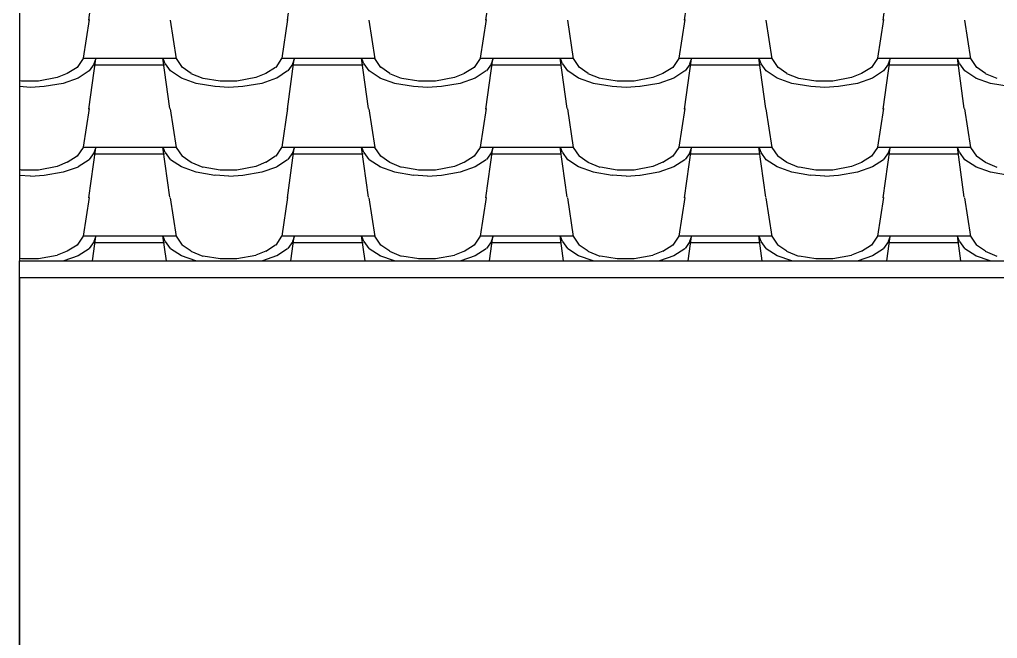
# Model space of a CAD drawing. Header units: millimetres. Extents: x 16028 to 40290, y -14212 to -8511.
# Drawn here: x 17046 to 18359, y -12498 to -11668 of the extents above; entities that cross this region are included whole.
import ezdxf

# ---------------------------------------------------------------- set-up
doc = ezdxf.new("R2010")
doc.units = ezdxf.units.MM
doc.layers.add('A-ALV-___-___-EXI', color=250, linetype='Continuous', lineweight=35)
doc.layers.add('A-COB-___-___-EXI', color=250, linetype='Continuous', lineweight=25)

msp = doc.modelspace()

# ---------------------------------------------------------------- linework, layer by layer
at = {"layer": 'A-ALV-___-___-EXI'}
msp.add_lwpolyline([(19545.8, -12016.4), (19545.8, -13936.4), (17045.8, -13936.4), (17045.8, -12014.1)], dxfattribs=at)
at = {"layer": 'A-COB-___-___-EXI', "linetype": 'Continuous'}
for p, q in [((17147.7, -11601.2), (17138.4, -11668.6)), ((17414.4, -11601.2), (17405.1, -11668.6)), ((17681.1, -11601.2), (17671.8, -11668.6)), ((17947.9, -11601.2), (17938.5, -11668.5)), ((18214.6, -11601.1), (18205.2, -11668.5)), ((17139.2, -11667.8), (17131.2, -11719.7)), ((17256.6, -11720.3), (17248.6, -11668.4)), ((17405.9, -11667.8), (17397.9, -11719.7)), ((17523.3, -11720.3), (17515.3, -11668.4)), ((17672.6, -11667.8), (17664.6, -11719.7)), ((17790, -11720.3), (17782, -11668.4)), ((17939.3, -11667.8), (17931.3, -11719.7)), ((18056.7, -11720.3), (18048.7, -11668.4)), ((18206, -11667.8), (18198, -11719.7)), ((18323.4, -11720.3), (18315.4, -11668.4)), ((17131.1, -11720), (17123.1, -11731.9)), ((17148.4, -11720), (17131.1, -11720)), ((17147.7, -11720.5), (17138.4, -11787.9)), ((17146.2, -11726.9), (17139.5, -11736.4)), ((17148.3, -11720), (17145.6, -11727.1)), ((17247.7, -11786.9), (17238.4, -11719.5)), ((17241.6, -11726.9), (17238.9, -11719.8)), ((17256.4, -11720), (17239.1, -11720)), ((17248.6, -11736.5), (17241.9, -11726.9)), ((17264.5, -11731.9), (17256.5, -11720)), ((17397.8, -11720), (17389.8, -11731.9)), ((17415.1, -11720), (17397.8, -11720)), ((17414.4, -11720.5), (17405.1, -11787.8)), ((17412.9, -11726.9), (17406.2, -11736.4)), ((17415, -11720), (17412.3, -11727.1)), ((17514.4, -11786.9), (17505.1, -11719.5)), ((17508.3, -11726.9), (17505.6, -11719.8)), ((17523.1, -11720), (17505.8, -11720)), ((17515.3, -11736.5), (17508.6, -11726.9)), ((17531.2, -11731.9), (17523.2, -11720)), ((17664.5, -11720), (17656.5, -11731.9)), ((17681.8, -11720), (17664.5, -11720)), ((17681.1, -11720.4), (17671.8, -11787.8)), ((17679.6, -11726.9), (17672.9, -11736.4)), ((17681.7, -11720), (17679, -11727.1)), ((17781.2, -11786.9), (17771.8, -11719.5)), ((17775, -11726.9), (17772.3, -11719.8)), ((17789.8, -11720), (17772.5, -11720)), ((17782, -11736.5), (17775.3, -11726.9)), ((17797.9, -11731.9), (17789.9, -11720)), ((17931.2, -11720), (17923.2, -11731.9)), ((17948.5, -11720), (17931.2, -11720)), ((17947.9, -11720.4), (17938.5, -11787.8)), ((17946.3, -11726.9), (17939.6, -11736.4)), ((17948.4, -11720), (17945.7, -11727.1)), ((18047.9, -11786.9), (18038.5, -11719.5)), ((18041.7, -11727), (18039, -11719.8)), ((18056.5, -11720), (18039.2, -11720)), ((18048.7, -11736.5), (18042, -11726.9)), ((18064.6, -11731.9), (18056.6, -11720)), ((18197.9, -11720), (18189.9, -11731.9)), ((18215.2, -11720), (18197.9, -11720)), ((18214.6, -11720.4), (18205.2, -11787.8)), ((18212.9, -11726.9), (18206.3, -11736.4)), ((18215.1, -11720), (18212.4, -11727.1)), ((18314.6, -11787), (18305.3, -11719.6)), ((18308.4, -11727), (18305.7, -11719.8)), ((18323.2, -11720), (18305.9, -11720)), ((18315.4, -11736.5), (18308.7, -11727)), ((18331.3, -11731.9), (18323.3, -11720)), ((17109.8, -11740), (17096.4, -11745.4)), ((17123, -11731.9), (17109.7, -11740.2)), ((17139.2, -11736.7), (17124.5, -11746.2)), ((17263.3, -11746.2), (17248.6, -11736.7)), ((17276.2, -11740.2), (17264.2, -11731.8)), ((17292.2, -11747), (17276.2, -11740.4)), ((17376.5, -11740.1), (17363.1, -11745.4)), ((17389.7, -11731.9), (17376.4, -11740.2)), ((17405.9, -11736.7), (17391.2, -11746.2)), ((17530, -11746.2), (17515.3, -11736.7)), ((17542.9, -11740.2), (17530.9, -11731.8)), ((17558.9, -11747), (17542.9, -11740.4)), ((17643.2, -11740.1), (17629.8, -11745.4)), ((17656.4, -11731.9), (17643.1, -11740.2)), ((17672.6, -11736.7), (17657.9, -11746.2)), ((17796.7, -11746.2), (17782, -11736.7)), ((17809.6, -11740.2), (17797.6, -11731.8)), ((17825.6, -11747), (17809.6, -11740.4)), ((17909.9, -11740.1), (17896.5, -11745.4)), ((17923.1, -11731.9), (17909.8, -11740.2)), ((17939.3, -11736.7), (17924.6, -11746.2)), ((18063.4, -11746.2), (18048.7, -11736.7)), ((18076.3, -11740.2), (18064.3, -11731.8)), ((18092.3, -11747), (18076.3, -11740.4)), ((18176.6, -11740.1), (18163.2, -11745.4)), ((18189.8, -11731.9), (18176.5, -11740.2)), ((18206, -11736.7), (18191.3, -11746.2)), ((18330, -11746.2), (18315.4, -11736.7)), ((18343, -11740.2), (18331, -11731.8)), ((18359, -11746.9), (18343, -11740.4)), ((17048.5, -11750.3), (17045.8, -11749.9)), ((17071.1, -11750.4), (17048.4, -11750.4)), ((17096.4, -11745.6), (17071.1, -11750.4)), ((17104.5, -11753.3), (17079.1, -11757.5)), ((17124.4, -11746.3), (17104.4, -11753.4)), ((17283.1, -11753.3), (17263.1, -11746.2)), ((17308.2, -11757.6), (17282.9, -11753.4)), ((17315.2, -11750.3), (17292.6, -11746.7)), ((17337.8, -11750.4), (17315.1, -11750.4)), ((17363.1, -11745.6), (17337.8, -11750.4)), ((17371.2, -11753.3), (17345.8, -11757.5)), ((17391.1, -11746.3), (17371.1, -11753.4)), ((17549.8, -11753.3), (17529.8, -11746.2)), ((17574.9, -11757.6), (17549.6, -11753.4)), ((17581.9, -11750.3), (17559.3, -11746.7)), ((17604.5, -11750.4), (17581.8, -11750.4)), ((17629.8, -11745.6), (17604.5, -11750.4)), ((17637.8, -11753.3), (17612.5, -11757.5)), ((17657.8, -11746.3), (17637.8, -11753.4)), ((17816.5, -11753.3), (17796.5, -11746.2)), ((17841.6, -11757.6), (17816.3, -11753.4)), ((17848.6, -11750.3), (17826, -11746.7)), ((17871.2, -11750.4), (17848.5, -11750.4)), ((17896.5, -11745.6), (17871.2, -11750.4)), ((17904.5, -11753.3), (17879.2, -11757.5)), ((17924.5, -11746.3), (17904.5, -11753.4)), ((18083.2, -11753.3), (18063.2, -11746.2)), ((18108.4, -11757.6), (18083, -11753.4)), ((18115.3, -11750.3), (18092.6, -11746.7)), ((18137.9, -11750.4), (18115.2, -11750.4)), ((18163.2, -11745.6), (18137.9, -11750.4)), ((18171.2, -11753.3), (18145.9, -11757.5)), ((18191.2, -11746.3), (18171.2, -11753.4)), ((18349.9, -11753.3), (18329.9, -11746.2)), ((18375.1, -11757.6), (18349.7, -11753.4)), ((17060.4, -11758.7), (17045.8, -11757.7)), ((17079, -11757.6), (17060.4, -11758.8)), ((17327.1, -11758.7), (17308.4, -11757.5)), ((17345.7, -11757.6), (17327.1, -11758.8)), ((17593.8, -11758.7), (17575.1, -11757.5)), ((17612.4, -11757.6), (17593.8, -11758.8)), ((17860.5, -11758.7), (17841.8, -11757.5)), ((17879.1, -11757.6), (17860.5, -11758.8)), ((18127.2, -11758.7), (18108.5, -11757.5)), ((18145.8, -11757.6), (18127.2, -11758.8)), ((17139.2, -11787), (17131.2, -11838.9)), ((17256.6, -11839.6), (17248.6, -11787.7)), ((17405.9, -11787), (17397.9, -11838.9)), ((17523.3, -11839.6), (17515.3, -11787.7)), ((17672.6, -11787.1), (17664.6, -11838.9)), ((17790, -11839.6), (17782, -11787.7)), ((17939.3, -11787.1), (17931.3, -11838.9)), ((18056.7, -11839.6), (18048.7, -11787.7)), ((18206, -11787.1), (18198, -11839)), ((18323.4, -11839.6), (18315.4, -11787.7)), ((17131.1, -11839.2), (17123.1, -11851.2)), ((17148.4, -11839.3), (17131.1, -11839.3)), ((17147.7, -11839.7), (17138.4, -11907.1)), ((17146.2, -11846.1), (17139.5, -11855.7)), ((17148.3, -11839.3), (17145.6, -11846.4)), ((17247.7, -11906.2), (17238.4, -11838.8)), ((17241.6, -11846.2), (17238.9, -11839.1)), ((17256.4, -11839.3), (17239.1, -11839.3)), ((17248.6, -11855.7), (17241.9, -11846.2)), ((17264.5, -11851.2), (17256.5, -11839.3)), ((17397.8, -11839.2), (17389.8, -11851.2)), ((17415.1, -11839.3), (17397.8, -11839.3)), ((17414.4, -11839.7), (17405.1, -11907.1)), ((17412.9, -11846.1), (17406.2, -11855.7)), ((17415, -11839.3), (17412.3, -11846.4)), ((17514.4, -11906.2), (17505.1, -11838.8)), ((17508.3, -11846.2), (17505.6, -11839.1)), ((17523.1, -11839.3), (17505.8, -11839.3)), ((17515.3, -11855.7), (17508.6, -11846.2)), ((17531.2, -11851.2), (17523.2, -11839.3)), ((17664.5, -11839.2), (17656.5, -11851.2)), ((17681.8, -11839.3), (17664.5, -11839.3)), ((17681.1, -11839.7), (17671.8, -11907.1)), ((17679.6, -11846.2), (17672.9, -11855.7)), ((17681.7, -11839.3), (17679, -11846.4)), ((17781.2, -11906.2), (17771.8, -11838.8)), ((17775, -11846.2), (17772.3, -11839.1)), ((17789.8, -11839.3), (17772.5, -11839.3)), ((17782, -11855.8), (17775.3, -11846.2)), ((17797.9, -11851.2), (17789.9, -11839.3)), ((17931.2, -11839.2), (17923.2, -11851.2)), ((17948.5, -11839.3), (17931.2, -11839.3)), ((17947.9, -11839.7), (17938.5, -11907.1)), ((17946.3, -11846.2), (17939.6, -11855.7)), ((17948.4, -11839.3), (17945.7, -11846.4)), ((18047.9, -11906.2), (18038.5, -11838.8)), ((18041.7, -11846.2), (18039, -11839.1)), ((18056.5, -11839.3), (18039.2, -11839.3)), ((18048.7, -11855.8), (18042, -11846.2)), ((18064.6, -11851.2), (18056.6, -11839.3)), ((18197.9, -11839.2), (18189.9, -11851.2)), ((18215.2, -11839.3), (18197.9, -11839.3)), ((18214.6, -11839.7), (18205.3, -11907.1)), ((18212.9, -11846.2), (18206.3, -11855.7)), ((18215.1, -11839.3), (18212.4, -11846.4)), ((18314.6, -11906.2), (18305.3, -11838.8)), ((18308.4, -11846.2), (18305.7, -11839.1)), ((18323.2, -11839.3), (18305.9, -11839.3)), ((18315.4, -11855.8), (18308.7, -11846.2)), ((18331.3, -11851.2), (18323.3, -11839.3)), ((17109.8, -11859.3), (17096.4, -11864.7)), ((17123, -11851.1), (17109.7, -11859.5)), ((17139.2, -11856), (17124.5, -11865.5)), ((17263.3, -11865.5), (17248.6, -11856)), ((17276.2, -11859.5), (17264.2, -11851.1)), ((17376.5, -11859.3), (17363.1, -11864.7)), ((17389.7, -11851.1), (17376.4, -11859.5)), ((17405.9, -11856), (17391.2, -11865.5)), ((17530, -11865.5), (17515.3, -11856)), ((17542.9, -11859.5), (17530.9, -11851.1)), ((17643.2, -11859.3), (17629.8, -11864.7)), ((17656.4, -11851.1), (17643.1, -11859.5)), ((17672.6, -11856), (17657.9, -11865.5)), ((17796.7, -11865.5), (17782, -11856)), ((17809.6, -11859.5), (17797.6, -11851.1)), ((17909.9, -11859.3), (17896.5, -11864.7)), ((17923.1, -11851.1), (17909.8, -11859.5)), ((17939.3, -11856), (17924.6, -11865.5)), ((18063.4, -11865.5), (18048.7, -11856)), ((18076.3, -11859.5), (18064.3, -11851.1)), ((18176.6, -11859.4), (18163.2, -11864.7)), ((18189.8, -11851.1), (18176.5, -11859.5)), ((18206, -11856), (18191.3, -11865.5)), ((18330.1, -11865.5), (18315.4, -11856)), ((18343, -11859.5), (18331, -11851.1)), ((17048.5, -11869.6), (17045.8, -11869.1)), ((17071.1, -11869.7), (17048.4, -11869.7)), ((17096.4, -11864.9), (17071.1, -11869.7)), ((17124.4, -11865.6), (17104.4, -11872.7)), ((17283.1, -11872.6), (17263.1, -11865.4)), ((17292.2, -11866.2), (17276.2, -11859.7)), ((17315.2, -11869.6), (17292.6, -11866)), ((17337.8, -11869.7), (17315.1, -11869.7)), ((17363.1, -11864.9), (17337.8, -11869.7)), ((17391.1, -11865.6), (17371.1, -11872.7)), ((17549.8, -11872.6), (17529.8, -11865.4)), ((17558.9, -11866.2), (17542.9, -11859.7)), ((17581.9, -11869.6), (17559.3, -11866)), ((17604.5, -11869.7), (17581.8, -11869.7)), ((17629.8, -11864.9), (17604.5, -11869.7)), ((17657.8, -11865.5), (17637.8, -11872.7)), ((17816.5, -11872.6), (17796.5, -11865.4)), ((17825.6, -11866.2), (17809.6, -11859.7)), ((17848.6, -11869.6), (17826, -11866)), ((17871.2, -11869.7), (17848.5, -11869.7)), ((17896.5, -11864.9), (17871.2, -11869.7)), ((17924.5, -11865.5), (17904.5, -11872.7)), ((18083.2, -11872.6), (18063.2, -11865.4)), ((18092.3, -11866.2), (18076.3, -11859.7)), ((18115.3, -11869.6), (18092.7, -11866)), ((18137.9, -11869.7), (18115.2, -11869.7)), ((18163.2, -11864.9), (18137.9, -11869.7)), ((18191.2, -11865.5), (18171.2, -11872.7)), ((18349.9, -11872.6), (18329.9, -11865.4)), ((18359, -11866.2), (18343, -11859.7)), ((17060.4, -11877.9), (17045.8, -11877)), ((17079, -11876.9), (17060.4, -11878.1)), ((17104.4, -11872.6), (17079.1, -11876.8)), ((17308.2, -11876.8), (17282.9, -11872.7)), ((17327.1, -11877.9), (17308.4, -11876.7)), ((17345.7, -11876.9), (17327.1, -11878.1)), ((17371.1, -11872.6), (17345.8, -11876.8)), ((17574.9, -11876.8), (17549.6, -11872.7)), ((17593.8, -11877.9), (17575.1, -11876.7)), ((17612.4, -11876.9), (17593.8, -11878.1)), ((17637.8, -11872.6), (17612.5, -11876.8)), ((17841.6, -11876.8), (17816.3, -11872.7)), ((17860.5, -11877.9), (17841.8, -11876.7)), ((17879.1, -11876.9), (17860.5, -11878.1)), ((17904.5, -11872.6), (17879.2, -11876.8)), ((18108.3, -11876.8), (18083, -11872.7)), ((18127.2, -11877.9), (18108.5, -11876.7)), ((18145.8, -11876.9), (18127.2, -11878.1)), ((18171.2, -11872.6), (18145.9, -11876.8)), ((18375, -11876.8), (18349.7, -11872.7)), ((17139.2, -11906.3), (17131.2, -11958.2)), ((17256.6, -11958.9), (17248.6, -11907)), ((17405.9, -11906.3), (17397.9, -11958.2)), ((17523.3, -11958.9), (17515.3, -11907)), ((17672.6, -11906.3), (17664.6, -11958.2)), ((17790, -11958.8), (17782, -11907)), ((17939.3, -11906.3), (17931.3, -11958.2)), ((18056.7, -11958.8), (18048.7, -11907)), ((18206, -11906.3), (18198, -11958.2)), ((18323.4, -11958.8), (18315.4, -11906.9)), ((17131.1, -11958.5), (17123.1, -11970.4)), ((17148.4, -11958.5), (17131.1, -11958.5)), ((17147.7, -11959), (17143.2, -11991.7)), ((17148.3, -11958.5), (17145.6, -11965.7)), ((17243, -11991.7), (17238.4, -11958.1)), ((17241.6, -11965.5), (17238.9, -11958.3)), ((17256.4, -11958.5), (17239.1, -11958.5)), ((17264.5, -11970.5), (17256.5, -11958.6)), ((17397.8, -11958.5), (17389.8, -11970.4)), ((17415.1, -11958.5), (17397.8, -11958.5)), ((17414.4, -11959), (17409.9, -11991.7)), ((17415, -11958.5), (17412.3, -11965.7)), ((17509.8, -11991.7), (17505.1, -11958.1)), ((17508.3, -11965.5), (17505.6, -11958.3)), ((17523.1, -11958.5), (17505.8, -11958.5)), ((17531.2, -11970.5), (17523.2, -11958.6)), ((17664.5, -11958.5), (17656.5, -11970.4)), ((17681.8, -11958.5), (17664.5, -11958.5)), ((17681.2, -11959), (17676.6, -11991.7)), ((17681.7, -11958.5), (17679, -11965.7)), ((17776.5, -11991.7), (17771.8, -11958.1)), ((17775, -11965.5), (17772.3, -11958.3)), ((17789.8, -11958.5), (17772.5, -11958.5)), ((17797.9, -11970.5), (17789.9, -11958.6)), ((17931.2, -11958.5), (17923.2, -11970.4)), ((17948.5, -11958.5), (17931.2, -11958.5)), ((17947.9, -11959), (17943.3, -11991.7)), ((17948.4, -11958.5), (17945.7, -11965.7)), ((18043.2, -11991.7), (18038.5, -11958.1)), ((18041.7, -11965.5), (18039, -11958.3)), ((18056.5, -11958.5), (18039.2, -11958.5)), ((18064.6, -11970.5), (18056.6, -11958.6)), ((18197.9, -11958.5), (18189.9, -11970.4)), ((18215.2, -11958.5), (18197.9, -11958.5)), ((18214.6, -11959), (18210.1, -11991.7)), ((18215.1, -11958.5), (18212.4, -11965.7)), ((18309.9, -11991.7), (18305.3, -11958.1)), ((18308.4, -11965.5), (18305.7, -11958.3)), ((18323.2, -11958.5), (18305.9, -11958.5)), ((18331.3, -11970.5), (18323.3, -11958.6)), ((17123, -11970.4), (17109.7, -11978.7)), ((17139.2, -11975.3), (17124.5, -11984.8)), ((17146.2, -11965.4), (17139.5, -11975)), ((17248.6, -11975), (17241.9, -11965.5)), ((17263.3, -11984.8), (17248.6, -11975.2)), ((17276.2, -11978.7), (17264.2, -11970.4)), ((17389.7, -11970.4), (17376.4, -11978.8)), ((17405.9, -11975.3), (17391.2, -11984.8)), ((17412.9, -11965.4), (17406.2, -11975)), ((17515.3, -11975), (17508.6, -11965.5)), ((17530, -11984.8), (17515.3, -11975.2)), ((17542.9, -11978.7), (17530.9, -11970.4)), ((17656.4, -11970.4), (17643.1, -11978.8)), ((17672.6, -11975.3), (17657.9, -11984.8)), ((17679.6, -11965.4), (17672.9, -11975)), ((17782, -11975), (17775.3, -11965.5)), ((17796.7, -11984.8), (17782, -11975.2)), ((17809.6, -11978.7), (17797.6, -11970.4)), ((17923.1, -11970.4), (17909.8, -11978.8)), ((17939.3, -11975.3), (17924.6, -11984.8)), ((17946.2, -11965.4), (17939.6, -11975)), ((18048.7, -11975), (18042, -11965.5)), ((18063.4, -11984.8), (18048.7, -11975.2)), ((18076.3, -11978.7), (18064.3, -11970.4)), ((18189.8, -11970.4), (18176.5, -11978.8)), ((18206, -11975.3), (18191.3, -11984.8)), ((18212.9, -11965.4), (18206.3, -11975)), ((18315.4, -11975), (18308.7, -11965.5)), ((18330.1, -11984.8), (18315.4, -11975.2)), ((18343, -11978.7), (18331, -11970.4)), ((17048.5, -11988.8), (17045.8, -11988.4)), ((17071.1, -11988.9), (17048.4, -11988.9)), ((17096.4, -11984.2), (17071.1, -11989)), ((17109.8, -11978.6), (17096.4, -11984)), ((17124.4, -11984.8), (17105.2, -11991.7)), ((17282.7, -11991.7), (17263.1, -11984.7)), ((17292.2, -11985.5), (17276.2, -11979)), ((17315.2, -11988.8), (17292.6, -11985.2)), ((17337.8, -11988.9), (17315.1, -11988.9)), ((17363.1, -11984.2), (17337.8, -11989)), ((17376.5, -11978.6), (17363.1, -11984)), ((17391.1, -11984.8), (17371.9, -11991.7)), ((17549.4, -11991.7), (17529.8, -11984.7)), ((17558.9, -11985.5), (17542.9, -11978.9)), ((17581.9, -11988.8), (17559.3, -11985.2)), ((17604.5, -11988.9), (17581.8, -11988.9)), ((17629.8, -11984.2), (17604.5, -11989)), ((17643.2, -11978.6), (17629.8, -11984)), ((17657.8, -11984.8), (17638.6, -11991.7)), ((17816.1, -11991.7), (17796.5, -11984.7)), ((17825.6, -11985.5), (17809.6, -11978.9)), ((17848.6, -11988.8), (17826, -11985.3)), ((17871.2, -11988.9), (17848.5, -11988.9)), ((17896.5, -11984.2), (17871.2, -11989)), ((17909.9, -11978.6), (17896.5, -11984)), ((17924.5, -11984.8), (17905.3, -11991.7)), ((18082.8, -11991.7), (18063.2, -11984.7)), ((18092.3, -11985.5), (18076.3, -11978.9)), ((18115.3, -11988.8), (18092.7, -11985.3)), ((18137.9, -11988.9), (18115.2, -11988.9)), ((18163.2, -11984.2), (18137.9, -11989)), ((18176.6, -11978.6), (18163.2, -11984)), ((18191.2, -11984.8), (18172, -11991.7)), ((18349.5, -11991.7), (18329.9, -11984.7)), ((18359, -11985.5), (18343, -11978.9))]:
    msp.add_line(p, q, dxfattribs=at)
at = {"layer": 'A-COB-___-___-EXI'}
msp.add_lwpolyline([(20557.5, -11991.7), (23839.4, -10784.5), (17045.8, -10784.5), (17045.8, -11991.7)], close=True, dxfattribs=at)
at = {"layer": 'A-COB-___-___-EXI', "linetype": 'Continuous'}
for points in [[(17239.1, -11720), (17193.7, -11720), (17148.4, -11720)], [(17505.8, -11720), (17460.4, -11720), (17415.1, -11720)], [(17772.5, -11720), (17727.1, -11720), (17681.8, -11720)], [(18039.2, -11720), (17993.8, -11720), (17948.5, -11720)], [(18305.9, -11720), (18260.5, -11720), (18215.2, -11720)], [(17240.4, -11728.9), (17193.8, -11728.9), (17147.1, -11728.9)], [(17507.1, -11728.9), (17460.5, -11728.9), (17413.8, -11728.9)], [(17773.8, -11728.9), (17727.2, -11728.9), (17680.5, -11728.9)], [(18040.5, -11728.9), (17993.9, -11728.9), (17947.2, -11728.9)], [(18307.2, -11728.9), (18260.6, -11728.9), (18213.9, -11728.9)], [(17239.1, -11839.3), (17193.7, -11839.3), (17148.4, -11839.3)], [(17505.8, -11839.3), (17460.4, -11839.3), (17415.1, -11839.3)], [(17772.5, -11839.3), (17727.1, -11839.3), (17681.8, -11839.3)], [(18039.2, -11839.3), (17993.8, -11839.3), (17948.5, -11839.3)], [(18305.9, -11839.3), (18260.5, -11839.3), (18215.2, -11839.3)], [(17240.4, -11848.2), (17193.8, -11848.2), (17147.1, -11848.2)], [(17507.1, -11848.2), (17460.5, -11848.2), (17413.8, -11848.2)], [(17773.8, -11848.2), (17727.2, -11848.2), (17680.5, -11848.2)], [(18040.5, -11848.2), (17993.9, -11848.2), (17947.2, -11848.2)], [(18307.2, -11848.2), (18260.6, -11848.2), (18213.9, -11848.2)], [(17239.1, -11958.5), (17193.7, -11958.5), (17148.4, -11958.5)], [(17505.8, -11958.5), (17460.4, -11958.5), (17415.1, -11958.5)], [(17772.5, -11958.5), (17727.1, -11958.5), (17681.8, -11958.5)], [(18039.2, -11958.5), (17993.8, -11958.5), (17948.5, -11958.5)], [(18305.9, -11958.5), (18260.5, -11958.5), (18215.2, -11958.5)], [(17240.4, -11967.5), (17193.8, -11967.5), (17147.1, -11967.5)], [(17507.1, -11967.5), (17460.5, -11967.5), (17413.8, -11967.5)], [(17773.8, -11967.5), (17727.2, -11967.5), (17680.5, -11967.5)], [(18040.5, -11967.5), (17993.9, -11967.5), (17947.2, -11967.5)], [(18307.2, -11967.5), (18260.6, -11967.5), (18213.9, -11967.5)]]:
    msp.add_lwpolyline(points, dxfattribs=at)
at = {"layer": 'A-COB-___-___-EXI'}
msp.add_lwpolyline([(20557.5, -11991.7), (20496.7, -12014.1), (17045.8, -12014.1), (17045.8, -11991.7)], dxfattribs=at)

doc.saveas('drawing.dxf')
